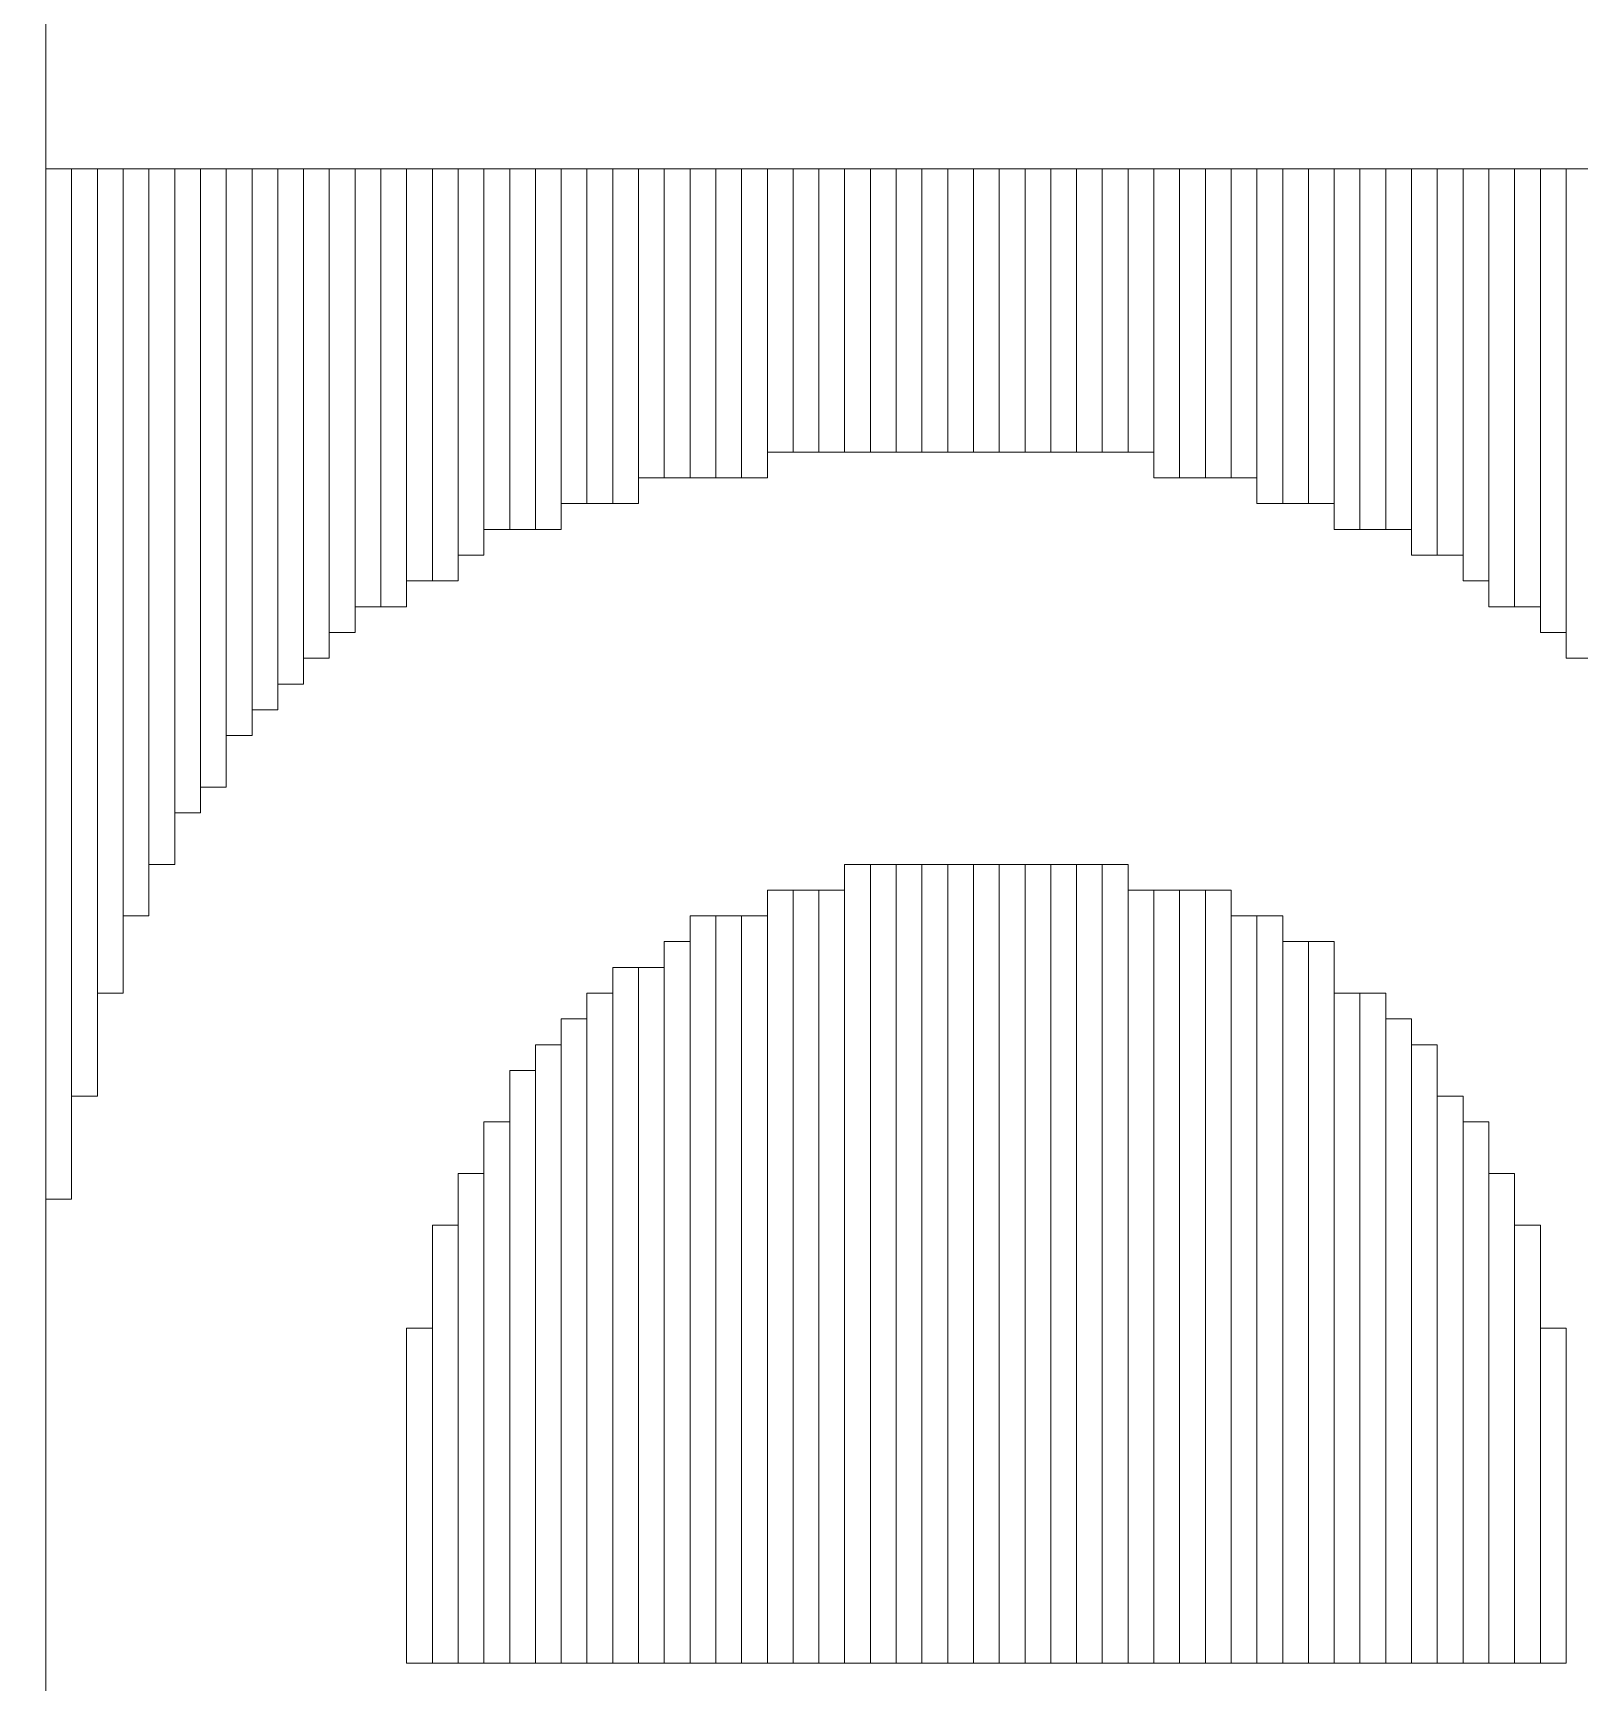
# Model space of a CAD drawing. Header units: millimetres. Extents: x -86 to 67, y -55 to 52.
# Drawn here: x 41.286 to 42.81, y -52.197 to -50.571 of the extents above; entities that cross this region are included whole.
import ezdxf

# ---------------------------------------------------------------- set-up
doc = ezdxf.new("R2010")
doc.units = ezdxf.units.MM
doc.header["$MEASUREMENT"] = 0
doc.layers.add('BG_OUTLINE', color=7, linetype='Continuous')
doc.layers.add('MA_PEN3', color=7, linetype='Continuous')

msp = doc.modelspace()

# ---------------------------------------------------------------- linework, layer by layer
at = {"layer": 'BG_OUTLINE', "color": 3, "lineweight": 9}
msp.add_open_spline([(-60.0926, 34.7331), (-60.0926, 34.7331), (63.7724, 34.7331), (63.7724, 34.7331), (63.7724, 34.7331), (64.585, 34.7336), (65.3646, 34.4113), (65.9396, 33.837), (65.9396, 33.837), (66.5146, 33.2627), (66.8379, 32.4797), (66.8384, 31.667), (66.8384, 31.667), (66.8384, 31.667), (66.8412, -52.28), (66.8412, -52.28), (66.8412, -52.28), (66.8412, -52.28), (66.8384, -52.1933), (66.8384, -52.1933), (66.8384, -52.1933), (66.8389, -53.006), (66.5166, -53.7856), (65.9424, -54.3606), (65.9424, -54.3606), (65.3681, -54.9356), (64.585, -55.2589), (63.7724, -55.2594), (63.7724, -55.2594), (63.7724, -55.2594), (-60.1869, -55.2594), (-60.1869, -55.2594), (-60.1869, -55.2594), (-60.1869, -55.2594), (-60.0853, -55.2518), (-60.0853, -55.2518), (-60.0853, -55.2518), (-60.8979, -55.2523), (-61.6775, -54.9299), (-62.2525, -54.3557), (-62.2525, -54.3557), (-62.8275, -53.7814), (-63.1508, -52.9984), (-63.1513, -52.1857), (-63.1513, -52.1857), (-63.1513, -52.1857), (-63.1587, 31.667), (-63.1587, 31.667), (-63.1587, 31.667), (-63.1592, 32.4797), (-62.8369, 33.2593), (-62.2626, 33.8343), (-62.2626, 33.8343), (-61.6883, 34.4093), (-60.9053, 34.7326), (-60.0926, 34.7331)], degree=3, knots=[0, 0, 0, 0, 0.071429, 0.071429, 0.071429, 0.071429, 0.142857, 0.142857, 0.142857, 0.142857, 0.214286, 0.214286, 0.214286, 0.214286, 0.285714, 0.285714, 0.285714, 0.285714, 0.357143, 0.357143, 0.357143, 0.357143, 0.428571, 0.428571, 0.428571, 0.428571, 0.5, 0.5, 0.5, 0.5, 0.571429, 0.571429, 0.571429, 0.571429, 0.642857, 0.642857, 0.642857, 0.642857, 0.714286, 0.714286, 0.714286, 0.714286, 0.785714, 0.785714, 0.785714, 0.785714, 0.857143, 0.857143, 0.857143, 0.857143, 0.928571, 0.928571, 0.928571, 0.928571, 1, 1, 1, 1], dxfattribs=at)
at = {"layer": 'MA_PEN3', "color": 5, "lineweight": 9}
for points in [[(41.2988, -54.8708), (41.2988, -54.8708), (41.2734, -54.8708), (41.2734, -54.8708), (41.2734, -54.8708), (41.2734, -54.8708), (41.2734, -45.7268), (41.2734, -45.7268), (41.2734, -45.7268), (41.2734, -45.7268), (41.2988, -45.7268), (41.2988, -45.7268), (41.2988, -45.7268), (41.2988, -45.7268), (41.2988, -54.8708), (41.2988, -54.8708)], [(41.3242, -51.7212), (41.3242, -51.7212), (41.2988, -51.7212), (41.2988, -51.7212), (41.2988, -51.7212), (41.2988, -51.7212), (41.2988, -50.7052), (41.2988, -50.7052), (41.2988, -50.7052), (41.2988, -50.7052), (41.3242, -50.7052), (41.3242, -50.7052), (41.3242, -50.7052), (41.3242, -50.7052), (41.3242, -51.7212), (41.3242, -51.7212)], [(41.3496, -51.6196), (41.3496, -51.6196), (41.3242, -51.6196), (41.3242, -51.6196), (41.3242, -51.6196), (41.3242, -51.6196), (41.3242, -50.7052), (41.3242, -50.7052), (41.3242, -50.7052), (41.3242, -50.7052), (41.3496, -50.7052), (41.3496, -50.7052), (41.3496, -50.7052), (41.3496, -50.7052), (41.3496, -51.6196), (41.3496, -51.6196)], [(41.375, -51.518), (41.375, -51.518), (41.3496, -51.518), (41.3496, -51.518), (41.3496, -51.518), (41.3496, -51.518), (41.3496, -50.7052), (41.3496, -50.7052), (41.3496, -50.7052), (41.3496, -50.7052), (41.375, -50.7052), (41.375, -50.7052), (41.375, -50.7052), (41.375, -50.7052), (41.375, -51.518), (41.375, -51.518)], [(41.4004, -51.4418), (41.4004, -51.4418), (41.375, -51.4418), (41.375, -51.4418), (41.375, -51.4418), (41.375, -51.4418), (41.375, -50.7052), (41.375, -50.7052), (41.375, -50.7052), (41.375, -50.7052), (41.4004, -50.7052), (41.4004, -50.7052), (41.4004, -50.7052), (41.4004, -50.7052), (41.4004, -51.4418), (41.4004, -51.4418)], [(41.4258, -51.391), (41.4258, -51.391), (41.4004, -51.391), (41.4004, -51.391), (41.4004, -51.391), (41.4004, -51.391), (41.4004, -50.7052), (41.4004, -50.7052), (41.4004, -50.7052), (41.4004, -50.7052), (41.4258, -50.7052), (41.4258, -50.7052), (41.4258, -50.7052), (41.4258, -50.7052), (41.4258, -51.391), (41.4258, -51.391)], [(41.4512, -51.3402), (41.4512, -51.3402), (41.4258, -51.3402), (41.4258, -51.3402), (41.4258, -51.3402), (41.4258, -51.3402), (41.4258, -50.7052), (41.4258, -50.7052), (41.4258, -50.7052), (41.4258, -50.7052), (41.4512, -50.7052), (41.4512, -50.7052), (41.4512, -50.7052), (41.4512, -50.7052), (41.4512, -51.3402), (41.4512, -51.3402)], [(41.4766, -51.3148), (41.4766, -51.3148), (41.4512, -51.3148), (41.4512, -51.3148), (41.4512, -51.3148), (41.4512, -51.3148), (41.4512, -50.7052), (41.4512, -50.7052), (41.4512, -50.7052), (41.4512, -50.7052), (41.4766, -50.7052), (41.4766, -50.7052), (41.4766, -50.7052), (41.4766, -50.7052), (41.4766, -51.3148), (41.4766, -51.3148)], [(41.502, -51.264), (41.502, -51.264), (41.4766, -51.264), (41.4766, -51.264), (41.4766, -51.264), (41.4766, -51.264), (41.4766, -50.7052), (41.4766, -50.7052), (41.4766, -50.7052), (41.4766, -50.7052), (41.502, -50.7052), (41.502, -50.7052), (41.502, -50.7052), (41.502, -50.7052), (41.502, -51.264), (41.502, -51.264)], [(41.5274, -51.2386), (41.5274, -51.2386), (41.502, -51.2386), (41.502, -51.2386), (41.502, -51.2386), (41.502, -51.2386), (41.502, -50.7052), (41.502, -50.7052), (41.502, -50.7052), (41.502, -50.7052), (41.5274, -50.7052), (41.5274, -50.7052), (41.5274, -50.7052), (41.5274, -50.7052), (41.5274, -51.2386), (41.5274, -51.2386)], [(41.5528, -51.2132), (41.5528, -51.2132), (41.5274, -51.2132), (41.5274, -51.2132), (41.5274, -51.2132), (41.5274, -51.2132), (41.5274, -50.7052), (41.5274, -50.7052), (41.5274, -50.7052), (41.5274, -50.7052), (41.5528, -50.7052), (41.5528, -50.7052), (41.5528, -50.7052), (41.5528, -50.7052), (41.5528, -51.2132), (41.5528, -51.2132)], [(41.5782, -51.1878), (41.5782, -51.1878), (41.5528, -51.1878), (41.5528, -51.1878), (41.5528, -51.1878), (41.5528, -51.1878), (41.5528, -50.7052), (41.5528, -50.7052), (41.5528, -50.7052), (41.5528, -50.7052), (41.5782, -50.7052), (41.5782, -50.7052), (41.5782, -50.7052), (41.5782, -50.7052), (41.5782, -51.1878), (41.5782, -51.1878)], [(41.6036, -51.1624), (41.6036, -51.1624), (41.5782, -51.1624), (41.5782, -51.1624), (41.5782, -51.1624), (41.5782, -51.1624), (41.5782, -50.7052), (41.5782, -50.7052), (41.5782, -50.7052), (41.5782, -50.7052), (41.6036, -50.7052), (41.6036, -50.7052), (41.6036, -50.7052), (41.6036, -50.7052), (41.6036, -51.1624), (41.6036, -51.1624)], [(41.629, -51.137), (41.629, -51.137), (41.6036, -51.137), (41.6036, -51.137), (41.6036, -51.137), (41.6036, -51.137), (41.6036, -50.7052), (41.6036, -50.7052), (41.6036, -50.7052), (41.6036, -50.7052), (41.629, -50.7052), (41.629, -50.7052), (41.629, -50.7052), (41.629, -50.7052), (41.629, -51.137), (41.629, -51.137)], [(41.6544, -51.137), (41.6544, -51.137), (41.629, -51.137), (41.629, -51.137), (41.629, -51.137), (41.629, -51.137), (41.629, -50.7052), (41.629, -50.7052), (41.629, -50.7052), (41.629, -50.7052), (41.6544, -50.7052), (41.6544, -50.7052), (41.6544, -50.7052), (41.6544, -50.7052), (41.6544, -51.137), (41.6544, -51.137)], [(41.6798, -51.1116), (41.6798, -51.1116), (41.6544, -51.1116), (41.6544, -51.1116), (41.6544, -51.1116), (41.6544, -51.1116), (41.6544, -50.7052), (41.6544, -50.7052), (41.6544, -50.7052), (41.6544, -50.7052), (41.6798, -50.7052), (41.6798, -50.7052), (41.6798, -50.7052), (41.6798, -50.7052), (41.6798, -51.1116), (41.6798, -51.1116)], [(41.7052, -51.1116), (41.7052, -51.1116), (41.6798, -51.1116), (41.6798, -51.1116), (41.6798, -51.1116), (41.6798, -51.1116), (41.6798, -50.7052), (41.6798, -50.7052), (41.6798, -50.7052), (41.6798, -50.7052), (41.7052, -50.7052), (41.7052, -50.7052), (41.7052, -50.7052), (41.7052, -50.7052), (41.7052, -51.1116), (41.7052, -51.1116)], [(41.7306, -51.0862), (41.7306, -51.0862), (41.7052, -51.0862), (41.7052, -51.0862), (41.7052, -51.0862), (41.7052, -51.0862), (41.7052, -50.7052), (41.7052, -50.7052), (41.7052, -50.7052), (41.7052, -50.7052), (41.7306, -50.7052), (41.7306, -50.7052), (41.7306, -50.7052), (41.7306, -50.7052), (41.7306, -51.0862), (41.7306, -51.0862)], [(41.756, -51.0608), (41.756, -51.0608), (41.7306, -51.0608), (41.7306, -51.0608), (41.7306, -51.0608), (41.7306, -51.0608), (41.7306, -50.7052), (41.7306, -50.7052), (41.7306, -50.7052), (41.7306, -50.7052), (41.756, -50.7052), (41.756, -50.7052), (41.756, -50.7052), (41.756, -50.7052), (41.756, -51.0608), (41.756, -51.0608)], [(41.7814, -51.0608), (41.7814, -51.0608), (41.756, -51.0608), (41.756, -51.0608), (41.756, -51.0608), (41.756, -51.0608), (41.756, -50.7052), (41.756, -50.7052), (41.756, -50.7052), (41.756, -50.7052), (41.7814, -50.7052), (41.7814, -50.7052), (41.7814, -50.7052), (41.7814, -50.7052), (41.7814, -51.0608), (41.7814, -51.0608)], [(41.8068, -51.0608), (41.8068, -51.0608), (41.7814, -51.0608), (41.7814, -51.0608), (41.7814, -51.0608), (41.7814, -51.0608), (41.7814, -50.7052), (41.7814, -50.7052), (41.7814, -50.7052), (41.7814, -50.7052), (41.8068, -50.7052), (41.8068, -50.7052), (41.8068, -50.7052), (41.8068, -50.7052), (41.8068, -51.0608), (41.8068, -51.0608)], [(41.8322, -51.0354), (41.8322, -51.0354), (41.8068, -51.0354), (41.8068, -51.0354), (41.8068, -51.0354), (41.8068, -51.0354), (41.8068, -50.7052), (41.8068, -50.7052), (41.8068, -50.7052), (41.8068, -50.7052), (41.8322, -50.7052), (41.8322, -50.7052), (41.8322, -50.7052), (41.8322, -50.7052), (41.8322, -51.0354), (41.8322, -51.0354)], [(41.8576, -51.0354), (41.8576, -51.0354), (41.8322, -51.0354), (41.8322, -51.0354), (41.8322, -51.0354), (41.8322, -51.0354), (41.8322, -50.7052), (41.8322, -50.7052), (41.8322, -50.7052), (41.8322, -50.7052), (41.8576, -50.7052), (41.8576, -50.7052), (41.8576, -50.7052), (41.8576, -50.7052), (41.8576, -51.0354), (41.8576, -51.0354)], [(41.883, -51.0354), (41.883, -51.0354), (41.8576, -51.0354), (41.8576, -51.0354), (41.8576, -51.0354), (41.8576, -51.0354), (41.8576, -50.7052), (41.8576, -50.7052), (41.8576, -50.7052), (41.8576, -50.7052), (41.883, -50.7052), (41.883, -50.7052), (41.883, -50.7052), (41.883, -50.7052), (41.883, -51.0354), (41.883, -51.0354)], [(41.9084, -51.01), (41.9084, -51.01), (41.883, -51.01), (41.883, -51.01), (41.883, -51.01), (41.883, -51.01), (41.883, -50.7052), (41.883, -50.7052), (41.883, -50.7052), (41.883, -50.7052), (41.9084, -50.7052), (41.9084, -50.7052), (41.9084, -50.7052), (41.9084, -50.7052), (41.9084, -51.01), (41.9084, -51.01)], [(41.9338, -51.01), (41.9338, -51.01), (41.9084, -51.01), (41.9084, -51.01), (41.9084, -51.01), (41.9084, -51.01), (41.9084, -50.7052), (41.9084, -50.7052), (41.9084, -50.7052), (41.9084, -50.7052), (41.9338, -50.7052), (41.9338, -50.7052), (41.9338, -50.7052), (41.9338, -50.7052), (41.9338, -51.01), (41.9338, -51.01)], [(41.9592, -51.01), (41.9592, -51.01), (41.9338, -51.01), (41.9338, -51.01), (41.9338, -51.01), (41.9338, -51.01), (41.9338, -50.7052), (41.9338, -50.7052), (41.9338, -50.7052), (41.9338, -50.7052), (41.9592, -50.7052), (41.9592, -50.7052), (41.9592, -50.7052), (41.9592, -50.7052), (41.9592, -51.01), (41.9592, -51.01)], [(41.9846, -51.01), (41.9846, -51.01), (41.9592, -51.01), (41.9592, -51.01), (41.9592, -51.01), (41.9592, -51.01), (41.9592, -50.7052), (41.9592, -50.7052), (41.9592, -50.7052), (41.9592, -50.7052), (41.9846, -50.7052), (41.9846, -50.7052), (41.9846, -50.7052), (41.9846, -50.7052), (41.9846, -51.01), (41.9846, -51.01)], [(42.01, -51.01), (42.01, -51.01), (41.9846, -51.01), (41.9846, -51.01), (41.9846, -51.01), (41.9846, -51.01), (41.9846, -50.7052), (41.9846, -50.7052), (41.9846, -50.7052), (41.9846, -50.7052), (42.01, -50.7052), (42.01, -50.7052), (42.01, -50.7052), (42.01, -50.7052), (42.01, -51.01), (42.01, -51.01)], [(42.0354, -50.9846), (42.0354, -50.9846), (42.01, -50.9846), (42.01, -50.9846), (42.01, -50.9846), (42.01, -50.9846), (42.01, -50.7052), (42.01, -50.7052), (42.01, -50.7052), (42.01, -50.7052), (42.0354, -50.7052), (42.0354, -50.7052), (42.0354, -50.7052), (42.0354, -50.7052), (42.0354, -50.9846), (42.0354, -50.9846)], [(42.0608, -50.9846), (42.0608, -50.9846), (42.0354, -50.9846), (42.0354, -50.9846), (42.0354, -50.9846), (42.0354, -50.9846), (42.0354, -50.7052), (42.0354, -50.7052), (42.0354, -50.7052), (42.0354, -50.7052), (42.0608, -50.7052), (42.0608, -50.7052), (42.0608, -50.7052), (42.0608, -50.7052), (42.0608, -50.9846), (42.0608, -50.9846)], [(42.0862, -50.9846), (42.0862, -50.9846), (42.0608, -50.9846), (42.0608, -50.9846), (42.0608, -50.9846), (42.0608, -50.9846), (42.0608, -50.7052), (42.0608, -50.7052), (42.0608, -50.7052), (42.0608, -50.7052), (42.0862, -50.7052), (42.0862, -50.7052), (42.0862, -50.7052), (42.0862, -50.7052), (42.0862, -50.9846), (42.0862, -50.9846)], [(42.1116, -50.9846), (42.1116, -50.9846), (42.0862, -50.9846), (42.0862, -50.9846), (42.0862, -50.9846), (42.0862, -50.9846), (42.0862, -50.7052), (42.0862, -50.7052), (42.0862, -50.7052), (42.0862, -50.7052), (42.1116, -50.7052), (42.1116, -50.7052), (42.1116, -50.7052), (42.1116, -50.7052), (42.1116, -50.9846), (42.1116, -50.9846)], [(42.137, -50.9846), (42.137, -50.9846), (42.1116, -50.9846), (42.1116, -50.9846), (42.1116, -50.9846), (42.1116, -50.9846), (42.1116, -50.7052), (42.1116, -50.7052), (42.1116, -50.7052), (42.1116, -50.7052), (42.137, -50.7052), (42.137, -50.7052), (42.137, -50.7052), (42.137, -50.7052), (42.137, -50.9846), (42.137, -50.9846)], [(42.1624, -50.9846), (42.1624, -50.9846), (42.137, -50.9846), (42.137, -50.9846), (42.137, -50.9846), (42.137, -50.9846), (42.137, -50.7052), (42.137, -50.7052), (42.137, -50.7052), (42.137, -50.7052), (42.1624, -50.7052), (42.1624, -50.7052), (42.1624, -50.7052), (42.1624, -50.7052), (42.1624, -50.9846), (42.1624, -50.9846)], [(42.1878, -50.9846), (42.1878, -50.9846), (42.1624, -50.9846), (42.1624, -50.9846), (42.1624, -50.9846), (42.1624, -50.9846), (42.1624, -50.7052), (42.1624, -50.7052), (42.1624, -50.7052), (42.1624, -50.7052), (42.1878, -50.7052), (42.1878, -50.7052), (42.1878, -50.7052), (42.1878, -50.7052), (42.1878, -50.9846), (42.1878, -50.9846)], [(42.2132, -50.9846), (42.2132, -50.9846), (42.1878, -50.9846), (42.1878, -50.9846), (42.1878, -50.9846), (42.1878, -50.9846), (42.1878, -50.7052), (42.1878, -50.7052), (42.1878, -50.7052), (42.1878, -50.7052), (42.2132, -50.7052), (42.2132, -50.7052), (42.2132, -50.7052), (42.2132, -50.7052), (42.2132, -50.9846), (42.2132, -50.9846)], [(42.2386, -50.9846), (42.2386, -50.9846), (42.2132, -50.9846), (42.2132, -50.9846), (42.2132, -50.9846), (42.2132, -50.9846), (42.2132, -50.7052), (42.2132, -50.7052), (42.2132, -50.7052), (42.2132, -50.7052), (42.2386, -50.7052), (42.2386, -50.7052), (42.2386, -50.7052), (42.2386, -50.7052), (42.2386, -50.9846), (42.2386, -50.9846)], [(42.264, -50.9846), (42.264, -50.9846), (42.2386, -50.9846), (42.2386, -50.9846), (42.2386, -50.9846), (42.2386, -50.9846), (42.2386, -50.7052), (42.2386, -50.7052), (42.2386, -50.7052), (42.2386, -50.7052), (42.264, -50.7052), (42.264, -50.7052), (42.264, -50.7052), (42.264, -50.7052), (42.264, -50.9846), (42.264, -50.9846)], [(42.2894, -50.9846), (42.2894, -50.9846), (42.264, -50.9846), (42.264, -50.9846), (42.264, -50.9846), (42.264, -50.9846), (42.264, -50.7052), (42.264, -50.7052), (42.264, -50.7052), (42.264, -50.7052), (42.2894, -50.7052), (42.2894, -50.7052), (42.2894, -50.7052), (42.2894, -50.7052), (42.2894, -50.9846), (42.2894, -50.9846)], [(42.3148, -50.9846), (42.3148, -50.9846), (42.2894, -50.9846), (42.2894, -50.9846), (42.2894, -50.9846), (42.2894, -50.9846), (42.2894, -50.7052), (42.2894, -50.7052), (42.2894, -50.7052), (42.2894, -50.7052), (42.3148, -50.7052), (42.3148, -50.7052), (42.3148, -50.7052), (42.3148, -50.7052), (42.3148, -50.9846), (42.3148, -50.9846)], [(42.3402, -50.9846), (42.3402, -50.9846), (42.3148, -50.9846), (42.3148, -50.9846), (42.3148, -50.9846), (42.3148, -50.9846), (42.3148, -50.7052), (42.3148, -50.7052), (42.3148, -50.7052), (42.3148, -50.7052), (42.3402, -50.7052), (42.3402, -50.7052), (42.3402, -50.7052), (42.3402, -50.7052), (42.3402, -50.9846), (42.3402, -50.9846)], [(42.3656, -50.9846), (42.3656, -50.9846), (42.3402, -50.9846), (42.3402, -50.9846), (42.3402, -50.9846), (42.3402, -50.9846), (42.3402, -50.7052), (42.3402, -50.7052), (42.3402, -50.7052), (42.3402, -50.7052), (42.3656, -50.7052), (42.3656, -50.7052), (42.3656, -50.7052), (42.3656, -50.7052), (42.3656, -50.9846), (42.3656, -50.9846)], [(42.391, -50.9846), (42.391, -50.9846), (42.3656, -50.9846), (42.3656, -50.9846), (42.3656, -50.9846), (42.3656, -50.9846), (42.3656, -50.7052), (42.3656, -50.7052), (42.3656, -50.7052), (42.3656, -50.7052), (42.391, -50.7052), (42.391, -50.7052), (42.391, -50.7052), (42.391, -50.7052), (42.391, -50.9846), (42.391, -50.9846)], [(42.4164, -51.01), (42.4164, -51.01), (42.391, -51.01), (42.391, -51.01), (42.391, -51.01), (42.391, -51.01), (42.391, -50.7052), (42.391, -50.7052), (42.391, -50.7052), (42.391, -50.7052), (42.4164, -50.7052), (42.4164, -50.7052), (42.4164, -50.7052), (42.4164, -50.7052), (42.4164, -51.01), (42.4164, -51.01)], [(42.4418, -51.01), (42.4418, -51.01), (42.4164, -51.01), (42.4164, -51.01), (42.4164, -51.01), (42.4164, -51.01), (42.4164, -50.7052), (42.4164, -50.7052), (42.4164, -50.7052), (42.4164, -50.7052), (42.4418, -50.7052), (42.4418, -50.7052), (42.4418, -50.7052), (42.4418, -50.7052), (42.4418, -51.01), (42.4418, -51.01)], [(42.4672, -51.01), (42.4672, -51.01), (42.4418, -51.01), (42.4418, -51.01), (42.4418, -51.01), (42.4418, -51.01), (42.4418, -50.7052), (42.4418, -50.7052), (42.4418, -50.7052), (42.4418, -50.7052), (42.4672, -50.7052), (42.4672, -50.7052), (42.4672, -50.7052), (42.4672, -50.7052), (42.4672, -51.01), (42.4672, -51.01)], [(42.4926, -51.01), (42.4926, -51.01), (42.4672, -51.01), (42.4672, -51.01), (42.4672, -51.01), (42.4672, -51.01), (42.4672, -50.7052), (42.4672, -50.7052), (42.4672, -50.7052), (42.4672, -50.7052), (42.4926, -50.7052), (42.4926, -50.7052), (42.4926, -50.7052), (42.4926, -50.7052), (42.4926, -51.01), (42.4926, -51.01)], [(42.518, -51.0354), (42.518, -51.0354), (42.4926, -51.0354), (42.4926, -51.0354), (42.4926, -51.0354), (42.4926, -51.0354), (42.4926, -50.7052), (42.4926, -50.7052), (42.4926, -50.7052), (42.4926, -50.7052), (42.518, -50.7052), (42.518, -50.7052), (42.518, -50.7052), (42.518, -50.7052), (42.518, -51.0354), (42.518, -51.0354)], [(42.5434, -51.0354), (42.5434, -51.0354), (42.518, -51.0354), (42.518, -51.0354), (42.518, -51.0354), (42.518, -51.0354), (42.518, -50.7052), (42.518, -50.7052), (42.518, -50.7052), (42.518, -50.7052), (42.5434, -50.7052), (42.5434, -50.7052), (42.5434, -50.7052), (42.5434, -50.7052), (42.5434, -51.0354), (42.5434, -51.0354)], [(42.5688, -51.0354), (42.5688, -51.0354), (42.5434, -51.0354), (42.5434, -51.0354), (42.5434, -51.0354), (42.5434, -51.0354), (42.5434, -50.7052), (42.5434, -50.7052), (42.5434, -50.7052), (42.5434, -50.7052), (42.5688, -50.7052), (42.5688, -50.7052), (42.5688, -50.7052), (42.5688, -50.7052), (42.5688, -51.0354), (42.5688, -51.0354)], [(42.5942, -51.0608), (42.5942, -51.0608), (42.5688, -51.0608), (42.5688, -51.0608), (42.5688, -51.0608), (42.5688, -51.0608), (42.5688, -50.7052), (42.5688, -50.7052), (42.5688, -50.7052), (42.5688, -50.7052), (42.5942, -50.7052), (42.5942, -50.7052), (42.5942, -50.7052), (42.5942, -50.7052), (42.5942, -51.0608), (42.5942, -51.0608)], [(42.6196, -51.0608), (42.6196, -51.0608), (42.5942, -51.0608), (42.5942, -51.0608), (42.5942, -51.0608), (42.5942, -51.0608), (42.5942, -50.7052), (42.5942, -50.7052), (42.5942, -50.7052), (42.5942, -50.7052), (42.6196, -50.7052), (42.6196, -50.7052), (42.6196, -50.7052), (42.6196, -50.7052), (42.6196, -51.0608), (42.6196, -51.0608)], [(42.645, -51.0608), (42.645, -51.0608), (42.6196, -51.0608), (42.6196, -51.0608), (42.6196, -51.0608), (42.6196, -51.0608), (42.6196, -50.7052), (42.6196, -50.7052), (42.6196, -50.7052), (42.6196, -50.7052), (42.645, -50.7052), (42.645, -50.7052), (42.645, -50.7052), (42.645, -50.7052), (42.645, -51.0608), (42.645, -51.0608)], [(42.6704, -51.0862), (42.6704, -51.0862), (42.645, -51.0862), (42.645, -51.0862), (42.645, -51.0862), (42.645, -51.0862), (42.645, -50.7052), (42.645, -50.7052), (42.645, -50.7052), (42.645, -50.7052), (42.6704, -50.7052), (42.6704, -50.7052), (42.6704, -50.7052), (42.6704, -50.7052), (42.6704, -51.0862), (42.6704, -51.0862)], [(42.6958, -51.0862), (42.6958, -51.0862), (42.6704, -51.0862), (42.6704, -51.0862), (42.6704, -51.0862), (42.6704, -51.0862), (42.6704, -50.7052), (42.6704, -50.7052), (42.6704, -50.7052), (42.6704, -50.7052), (42.6958, -50.7052), (42.6958, -50.7052), (42.6958, -50.7052), (42.6958, -50.7052), (42.6958, -51.0862), (42.6958, -51.0862)], [(42.7212, -51.1116), (42.7212, -51.1116), (42.6958, -51.1116), (42.6958, -51.1116), (42.6958, -51.1116), (42.6958, -51.1116), (42.6958, -50.7052), (42.6958, -50.7052), (42.6958, -50.7052), (42.6958, -50.7052), (42.7212, -50.7052), (42.7212, -50.7052), (42.7212, -50.7052), (42.7212, -50.7052), (42.7212, -51.1116), (42.7212, -51.1116)], [(42.7466, -51.137), (42.7466, -51.137), (42.7212, -51.137), (42.7212, -51.137), (42.7212, -51.137), (42.7212, -51.137), (42.7212, -50.7052), (42.7212, -50.7052), (42.7212, -50.7052), (42.7212, -50.7052), (42.7466, -50.7052), (42.7466, -50.7052), (42.7466, -50.7052), (42.7466, -50.7052), (42.7466, -51.137), (42.7466, -51.137)], [(42.772, -51.137), (42.772, -51.137), (42.7466, -51.137), (42.7466, -51.137), (42.7466, -51.137), (42.7466, -51.137), (42.7466, -50.7052), (42.7466, -50.7052), (42.7466, -50.7052), (42.7466, -50.7052), (42.772, -50.7052), (42.772, -50.7052), (42.772, -50.7052), (42.772, -50.7052), (42.772, -51.137), (42.772, -51.137)], [(42.7974, -51.1624), (42.7974, -51.1624), (42.772, -51.1624), (42.772, -51.1624), (42.772, -51.1624), (42.772, -51.1624), (42.772, -50.7052), (42.772, -50.7052), (42.772, -50.7052), (42.772, -50.7052), (42.7974, -50.7052), (42.7974, -50.7052), (42.7974, -50.7052), (42.7974, -50.7052), (42.7974, -51.1624), (42.7974, -51.1624)], [(42.8228, -51.1878), (42.8228, -51.1878), (42.7974, -51.1878), (42.7974, -51.1878), (42.7974, -51.1878), (42.7974, -51.1878), (42.7974, -50.7052), (42.7974, -50.7052), (42.7974, -50.7052), (42.7974, -50.7052), (42.8228, -50.7052), (42.8228, -50.7052), (42.8228, -50.7052), (42.8228, -50.7052), (42.8228, -51.1878), (42.8228, -51.1878)], [(42.1116, -52.1784), (42.1116, -52.1784), (42.0862, -52.1784), (42.0862, -52.1784), (42.0862, -52.1784), (42.0862, -52.1784), (42.0862, -51.391), (42.0862, -51.391), (42.0862, -51.391), (42.0862, -51.391), (42.1116, -51.391), (42.1116, -51.391), (42.1116, -51.391), (42.1116, -51.391), (42.1116, -52.1784), (42.1116, -52.1784)], [(42.137, -52.1784), (42.137, -52.1784), (42.1116, -52.1784), (42.1116, -52.1784), (42.1116, -52.1784), (42.1116, -52.1784), (42.1116, -51.391), (42.1116, -51.391), (42.1116, -51.391), (42.1116, -51.391), (42.137, -51.391), (42.137, -51.391), (42.137, -51.391), (42.137, -51.391), (42.137, -52.1784), (42.137, -52.1784)], [(42.1624, -52.1784), (42.1624, -52.1784), (42.137, -52.1784), (42.137, -52.1784), (42.137, -52.1784), (42.137, -52.1784), (42.137, -51.391), (42.137, -51.391), (42.137, -51.391), (42.137, -51.391), (42.1624, -51.391), (42.1624, -51.391), (42.1624, -51.391), (42.1624, -51.391), (42.1624, -52.1784), (42.1624, -52.1784)], [(42.1878, -52.1784), (42.1878, -52.1784), (42.1624, -52.1784), (42.1624, -52.1784), (42.1624, -52.1784), (42.1624, -52.1784), (42.1624, -51.391), (42.1624, -51.391), (42.1624, -51.391), (42.1624, -51.391), (42.1878, -51.391), (42.1878, -51.391), (42.1878, -51.391), (42.1878, -51.391), (42.1878, -52.1784), (42.1878, -52.1784)], [(42.2132, -52.1784), (42.2132, -52.1784), (42.1878, -52.1784), (42.1878, -52.1784), (42.1878, -52.1784), (42.1878, -52.1784), (42.1878, -51.391), (42.1878, -51.391), (42.1878, -51.391), (42.1878, -51.391), (42.2132, -51.391), (42.2132, -51.391), (42.2132, -51.391), (42.2132, -51.391), (42.2132, -52.1784), (42.2132, -52.1784)], [(42.2386, -52.1784), (42.2386, -52.1784), (42.2132, -52.1784), (42.2132, -52.1784), (42.2132, -52.1784), (42.2132, -52.1784), (42.2132, -51.391), (42.2132, -51.391), (42.2132, -51.391), (42.2132, -51.391), (42.2386, -51.391), (42.2386, -51.391), (42.2386, -51.391), (42.2386, -51.391), (42.2386, -52.1784), (42.2386, -52.1784)], [(42.264, -52.1784), (42.264, -52.1784), (42.2386, -52.1784), (42.2386, -52.1784), (42.2386, -52.1784), (42.2386, -52.1784), (42.2386, -51.391), (42.2386, -51.391), (42.2386, -51.391), (42.2386, -51.391), (42.264, -51.391), (42.264, -51.391), (42.264, -51.391), (42.264, -51.391), (42.264, -52.1784), (42.264, -52.1784)], [(42.2894, -52.1784), (42.2894, -52.1784), (42.264, -52.1784), (42.264, -52.1784), (42.264, -52.1784), (42.264, -52.1784), (42.264, -51.391), (42.264, -51.391), (42.264, -51.391), (42.264, -51.391), (42.2894, -51.391), (42.2894, -51.391), (42.2894, -51.391), (42.2894, -51.391), (42.2894, -52.1784), (42.2894, -52.1784)], [(42.3148, -52.1784), (42.3148, -52.1784), (42.2894, -52.1784), (42.2894, -52.1784), (42.2894, -52.1784), (42.2894, -52.1784), (42.2894, -51.391), (42.2894, -51.391), (42.2894, -51.391), (42.2894, -51.391), (42.3148, -51.391), (42.3148, -51.391), (42.3148, -51.391), (42.3148, -51.391), (42.3148, -52.1784), (42.3148, -52.1784)], [(42.3402, -52.1784), (42.3402, -52.1784), (42.3148, -52.1784), (42.3148, -52.1784), (42.3148, -52.1784), (42.3148, -52.1784), (42.3148, -51.391), (42.3148, -51.391), (42.3148, -51.391), (42.3148, -51.391), (42.3402, -51.391), (42.3402, -51.391), (42.3402, -51.391), (42.3402, -51.391), (42.3402, -52.1784), (42.3402, -52.1784)], [(42.3656, -52.1784), (42.3656, -52.1784), (42.3402, -52.1784), (42.3402, -52.1784), (42.3402, -52.1784), (42.3402, -52.1784), (42.3402, -51.391), (42.3402, -51.391), (42.3402, -51.391), (42.3402, -51.391), (42.3656, -51.391), (42.3656, -51.391), (42.3656, -51.391), (42.3656, -51.391), (42.3656, -52.1784), (42.3656, -52.1784)], [(42.0354, -52.1784), (42.0354, -52.1784), (42.01, -52.1784), (42.01, -52.1784), (42.01, -52.1784), (42.01, -52.1784), (42.01, -51.4164), (42.01, -51.4164), (42.01, -51.4164), (42.01, -51.4164), (42.0354, -51.4164), (42.0354, -51.4164), (42.0354, -51.4164), (42.0354, -51.4164), (42.0354, -52.1784), (42.0354, -52.1784)], [(42.0608, -52.1784), (42.0608, -52.1784), (42.0354, -52.1784), (42.0354, -52.1784), (42.0354, -52.1784), (42.0354, -52.1784), (42.0354, -51.4164), (42.0354, -51.4164), (42.0354, -51.4164), (42.0354, -51.4164), (42.0608, -51.4164), (42.0608, -51.4164), (42.0608, -51.4164), (42.0608, -51.4164), (42.0608, -52.1784), (42.0608, -52.1784)], [(42.0862, -52.1784), (42.0862, -52.1784), (42.0608, -52.1784), (42.0608, -52.1784), (42.0608, -52.1784), (42.0608, -52.1784), (42.0608, -51.4164), (42.0608, -51.4164), (42.0608, -51.4164), (42.0608, -51.4164), (42.0862, -51.4164), (42.0862, -51.4164), (42.0862, -51.4164), (42.0862, -51.4164), (42.0862, -52.1784), (42.0862, -52.1784)], [(42.391, -52.1784), (42.391, -52.1784), (42.3656, -52.1784), (42.3656, -52.1784), (42.3656, -52.1784), (42.3656, -52.1784), (42.3656, -51.4164), (42.3656, -51.4164), (42.3656, -51.4164), (42.3656, -51.4164), (42.391, -51.4164), (42.391, -51.4164), (42.391, -51.4164), (42.391, -51.4164), (42.391, -52.1784), (42.391, -52.1784)], [(42.4164, -52.1784), (42.4164, -52.1784), (42.391, -52.1784), (42.391, -52.1784), (42.391, -52.1784), (42.391, -52.1784), (42.391, -51.4164), (42.391, -51.4164), (42.391, -51.4164), (42.391, -51.4164), (42.4164, -51.4164), (42.4164, -51.4164), (42.4164, -51.4164), (42.4164, -51.4164), (42.4164, -52.1784), (42.4164, -52.1784)], [(42.4418, -52.1784), (42.4418, -52.1784), (42.4164, -52.1784), (42.4164, -52.1784), (42.4164, -52.1784), (42.4164, -52.1784), (42.4164, -51.4164), (42.4164, -51.4164), (42.4164, -51.4164), (42.4164, -51.4164), (42.4418, -51.4164), (42.4418, -51.4164), (42.4418, -51.4164), (42.4418, -51.4164), (42.4418, -52.1784), (42.4418, -52.1784)], [(42.4672, -52.1784), (42.4672, -52.1784), (42.4418, -52.1784), (42.4418, -52.1784), (42.4418, -52.1784), (42.4418, -52.1784), (42.4418, -51.4164), (42.4418, -51.4164), (42.4418, -51.4164), (42.4418, -51.4164), (42.4672, -51.4164), (42.4672, -51.4164), (42.4672, -51.4164), (42.4672, -51.4164), (42.4672, -52.1784), (42.4672, -52.1784)], [(41.9592, -52.1784), (41.9592, -52.1784), (41.9338, -52.1784), (41.9338, -52.1784), (41.9338, -52.1784), (41.9338, -52.1784), (41.9338, -51.4418), (41.9338, -51.4418), (41.9338, -51.4418), (41.9338, -51.4418), (41.9592, -51.4418), (41.9592, -51.4418), (41.9592, -51.4418), (41.9592, -51.4418), (41.9592, -52.1784), (41.9592, -52.1784)], [(41.9846, -52.1784), (41.9846, -52.1784), (41.9592, -52.1784), (41.9592, -52.1784), (41.9592, -52.1784), (41.9592, -52.1784), (41.9592, -51.4418), (41.9592, -51.4418), (41.9592, -51.4418), (41.9592, -51.4418), (41.9846, -51.4418), (41.9846, -51.4418), (41.9846, -51.4418), (41.9846, -51.4418), (41.9846, -52.1784), (41.9846, -52.1784)], [(42.01, -52.1784), (42.01, -52.1784), (41.9846, -52.1784), (41.9846, -52.1784), (41.9846, -52.1784), (41.9846, -52.1784), (41.9846, -51.4418), (41.9846, -51.4418), (41.9846, -51.4418), (41.9846, -51.4418), (42.01, -51.4418), (42.01, -51.4418), (42.01, -51.4418), (42.01, -51.4418), (42.01, -52.1784), (42.01, -52.1784)], [(42.4926, -52.1784), (42.4926, -52.1784), (42.4672, -52.1784), (42.4672, -52.1784), (42.4672, -52.1784), (42.4672, -52.1784), (42.4672, -51.4418), (42.4672, -51.4418), (42.4672, -51.4418), (42.4672, -51.4418), (42.4926, -51.4418), (42.4926, -51.4418), (42.4926, -51.4418), (42.4926, -51.4418), (42.4926, -52.1784), (42.4926, -52.1784)], [(42.518, -52.1784), (42.518, -52.1784), (42.4926, -52.1784), (42.4926, -52.1784), (42.4926, -52.1784), (42.4926, -52.1784), (42.4926, -51.4418), (42.4926, -51.4418), (42.4926, -51.4418), (42.4926, -51.4418), (42.518, -51.4418), (42.518, -51.4418), (42.518, -51.4418), (42.518, -51.4418), (42.518, -52.1784), (42.518, -52.1784)], [(41.9338, -52.1784), (41.9338, -52.1784), (41.9084, -52.1784), (41.9084, -52.1784), (41.9084, -52.1784), (41.9084, -52.1784), (41.9084, -51.4672), (41.9084, -51.4672), (41.9084, -51.4672), (41.9084, -51.4672), (41.9338, -51.4672), (41.9338, -51.4672), (41.9338, -51.4672), (41.9338, -51.4672), (41.9338, -52.1784), (41.9338, -52.1784)], [(42.5434, -52.1784), (42.5434, -52.1784), (42.518, -52.1784), (42.518, -52.1784), (42.518, -52.1784), (42.518, -52.1784), (42.518, -51.4672), (42.518, -51.4672), (42.518, -51.4672), (42.518, -51.4672), (42.5434, -51.4672), (42.5434, -51.4672), (42.5434, -51.4672), (42.5434, -51.4672), (42.5434, -52.1784), (42.5434, -52.1784)], [(42.5688, -52.1784), (42.5688, -52.1784), (42.5434, -52.1784), (42.5434, -52.1784), (42.5434, -52.1784), (42.5434, -52.1784), (42.5434, -51.4672), (42.5434, -51.4672), (42.5434, -51.4672), (42.5434, -51.4672), (42.5688, -51.4672), (42.5688, -51.4672), (42.5688, -51.4672), (42.5688, -51.4672), (42.5688, -52.1784), (42.5688, -52.1784)], [(41.883, -52.1784), (41.883, -52.1784), (41.8576, -52.1784), (41.8576, -52.1784), (41.8576, -52.1784), (41.8576, -52.1784), (41.8576, -51.4926), (41.8576, -51.4926), (41.8576, -51.4926), (41.8576, -51.4926), (41.883, -51.4926), (41.883, -51.4926), (41.883, -51.4926), (41.883, -51.4926), (41.883, -52.1784), (41.883, -52.1784)], [(41.9084, -52.1784), (41.9084, -52.1784), (41.883, -52.1784), (41.883, -52.1784), (41.883, -52.1784), (41.883, -52.1784), (41.883, -51.4926), (41.883, -51.4926), (41.883, -51.4926), (41.883, -51.4926), (41.9084, -51.4926), (41.9084, -51.4926), (41.9084, -51.4926), (41.9084, -51.4926), (41.9084, -52.1784), (41.9084, -52.1784)], [(41.8576, -52.1784), (41.8576, -52.1784), (41.8322, -52.1784), (41.8322, -52.1784), (41.8322, -52.1784), (41.8322, -52.1784), (41.8322, -51.518), (41.8322, -51.518), (41.8322, -51.518), (41.8322, -51.518), (41.8576, -51.518), (41.8576, -51.518), (41.8576, -51.518), (41.8576, -51.518), (41.8576, -52.1784), (41.8576, -52.1784)], [(42.5942, -52.1784), (42.5942, -52.1784), (42.5688, -52.1784), (42.5688, -52.1784), (42.5688, -52.1784), (42.5688, -52.1784), (42.5688, -51.518), (42.5688, -51.518), (42.5688, -51.518), (42.5688, -51.518), (42.5942, -51.518), (42.5942, -51.518), (42.5942, -51.518), (42.5942, -51.518), (42.5942, -52.1784), (42.5942, -52.1784)], [(42.6196, -52.1784), (42.6196, -52.1784), (42.5942, -52.1784), (42.5942, -52.1784), (42.5942, -52.1784), (42.5942, -52.1784), (42.5942, -51.518), (42.5942, -51.518), (42.5942, -51.518), (42.5942, -51.518), (42.6196, -51.518), (42.6196, -51.518), (42.6196, -51.518), (42.6196, -51.518), (42.6196, -52.1784), (42.6196, -52.1784)], [(41.8322, -52.1784), (41.8322, -52.1784), (41.8068, -52.1784), (41.8068, -52.1784), (41.8068, -52.1784), (41.8068, -52.1784), (41.8068, -51.5434), (41.8068, -51.5434), (41.8068, -51.5434), (41.8068, -51.5434), (41.8322, -51.5434), (41.8322, -51.5434), (41.8322, -51.5434), (41.8322, -51.5434), (41.8322, -52.1784), (41.8322, -52.1784)], [(42.645, -52.1784), (42.645, -52.1784), (42.6196, -52.1784), (42.6196, -52.1784), (42.6196, -52.1784), (42.6196, -52.1784), (42.6196, -51.5434), (42.6196, -51.5434), (42.6196, -51.5434), (42.6196, -51.5434), (42.645, -51.5434), (42.645, -51.5434), (42.645, -51.5434), (42.645, -51.5434), (42.645, -52.1784), (42.645, -52.1784)], [(41.8068, -52.1784), (41.8068, -52.1784), (41.7814, -52.1784), (41.7814, -52.1784), (41.7814, -52.1784), (41.7814, -52.1784), (41.7814, -51.5688), (41.7814, -51.5688), (41.7814, -51.5688), (41.7814, -51.5688), (41.8068, -51.5688), (41.8068, -51.5688), (41.8068, -51.5688), (41.8068, -51.5688), (41.8068, -52.1784), (41.8068, -52.1784)], [(42.6704, -52.1784), (42.6704, -52.1784), (42.645, -52.1784), (42.645, -52.1784), (42.645, -52.1784), (42.645, -52.1784), (42.645, -51.5688), (42.645, -51.5688), (42.645, -51.5688), (42.645, -51.5688), (42.6704, -51.5688), (42.6704, -51.5688), (42.6704, -51.5688), (42.6704, -51.5688), (42.6704, -52.1784), (42.6704, -52.1784)], [(41.7814, -52.1784), (41.7814, -52.1784), (41.756, -52.1784), (41.756, -52.1784), (41.756, -52.1784), (41.756, -52.1784), (41.756, -51.5942), (41.756, -51.5942), (41.756, -51.5942), (41.756, -51.5942), (41.7814, -51.5942), (41.7814, -51.5942), (41.7814, -51.5942), (41.7814, -51.5942), (41.7814, -52.1784), (41.7814, -52.1784)], [(42.6958, -52.1784), (42.6958, -52.1784), (42.6704, -52.1784), (42.6704, -52.1784), (42.6704, -52.1784), (42.6704, -52.1784), (42.6704, -51.6196), (42.6704, -51.6196), (42.6704, -51.6196), (42.6704, -51.6196), (42.6958, -51.6196), (42.6958, -51.6196), (42.6958, -51.6196), (42.6958, -51.6196), (42.6958, -52.1784), (42.6958, -52.1784)], [(41.756, -52.1784), (41.756, -52.1784), (41.7306, -52.1784), (41.7306, -52.1784), (41.7306, -52.1784), (41.7306, -52.1784), (41.7306, -51.645), (41.7306, -51.645), (41.7306, -51.645), (41.7306, -51.645), (41.756, -51.645), (41.756, -51.645), (41.756, -51.645), (41.756, -51.645), (41.756, -52.1784), (41.756, -52.1784)], [(42.7212, -52.1784), (42.7212, -52.1784), (42.6958, -52.1784), (42.6958, -52.1784), (42.6958, -52.1784), (42.6958, -52.1784), (42.6958, -51.645), (42.6958, -51.645), (42.6958, -51.645), (42.6958, -51.645), (42.7212, -51.645), (42.7212, -51.645), (42.7212, -51.645), (42.7212, -51.645), (42.7212, -52.1784), (42.7212, -52.1784)], [(41.7306, -52.1784), (41.7306, -52.1784), (41.7052, -52.1784), (41.7052, -52.1784), (41.7052, -52.1784), (41.7052, -52.1784), (41.7052, -51.6958), (41.7052, -51.6958), (41.7052, -51.6958), (41.7052, -51.6958), (41.7306, -51.6958), (41.7306, -51.6958), (41.7306, -51.6958), (41.7306, -51.6958), (41.7306, -52.1784), (41.7306, -52.1784)], [(42.7466, -52.1784), (42.7466, -52.1784), (42.7212, -52.1784), (42.7212, -52.1784), (42.7212, -52.1784), (42.7212, -52.1784), (42.7212, -51.6958), (42.7212, -51.6958), (42.7212, -51.6958), (42.7212, -51.6958), (42.7466, -51.6958), (42.7466, -51.6958), (42.7466, -51.6958), (42.7466, -51.6958), (42.7466, -52.1784), (42.7466, -52.1784)], [(41.7052, -52.1784), (41.7052, -52.1784), (41.6798, -52.1784), (41.6798, -52.1784), (41.6798, -52.1784), (41.6798, -52.1784), (41.6798, -51.7466), (41.6798, -51.7466), (41.6798, -51.7466), (41.6798, -51.7466), (41.7052, -51.7466), (41.7052, -51.7466), (41.7052, -51.7466), (41.7052, -51.7466), (41.7052, -52.1784), (41.7052, -52.1784)], [(42.772, -52.1784), (42.772, -52.1784), (42.7466, -52.1784), (42.7466, -52.1784), (42.7466, -52.1784), (42.7466, -52.1784), (42.7466, -51.7466), (42.7466, -51.7466), (42.7466, -51.7466), (42.7466, -51.7466), (42.772, -51.7466), (42.772, -51.7466), (42.772, -51.7466), (42.772, -51.7466), (42.772, -52.1784), (42.772, -52.1784)], [(41.6798, -52.1784), (41.6798, -52.1784), (41.6544, -52.1784), (41.6544, -52.1784), (41.6544, -52.1784), (41.6544, -52.1784), (41.6544, -51.8482), (41.6544, -51.8482), (41.6544, -51.8482), (41.6544, -51.8482), (41.6798, -51.8482), (41.6798, -51.8482), (41.6798, -51.8482), (41.6798, -51.8482), (41.6798, -52.1784), (41.6798, -52.1784)], [(42.7974, -52.1784), (42.7974, -52.1784), (42.772, -52.1784), (42.772, -52.1784), (42.772, -52.1784), (42.772, -52.1784), (42.772, -51.8482), (42.772, -51.8482), (42.772, -51.8482), (42.772, -51.8482), (42.7974, -51.8482), (42.7974, -51.8482), (42.7974, -51.8482), (42.7974, -51.8482), (42.7974, -52.1784), (42.7974, -52.1784)]]:
    msp.add_open_spline(points, degree=3, knots=[0, 0, 0, 0, 0.25, 0.25, 0.25, 0.25, 0.5, 0.5, 0.5, 0.5, 0.75, 0.75, 0.75, 0.75, 1, 1, 1, 1], dxfattribs=at)

doc.saveas('drawing.dxf')
